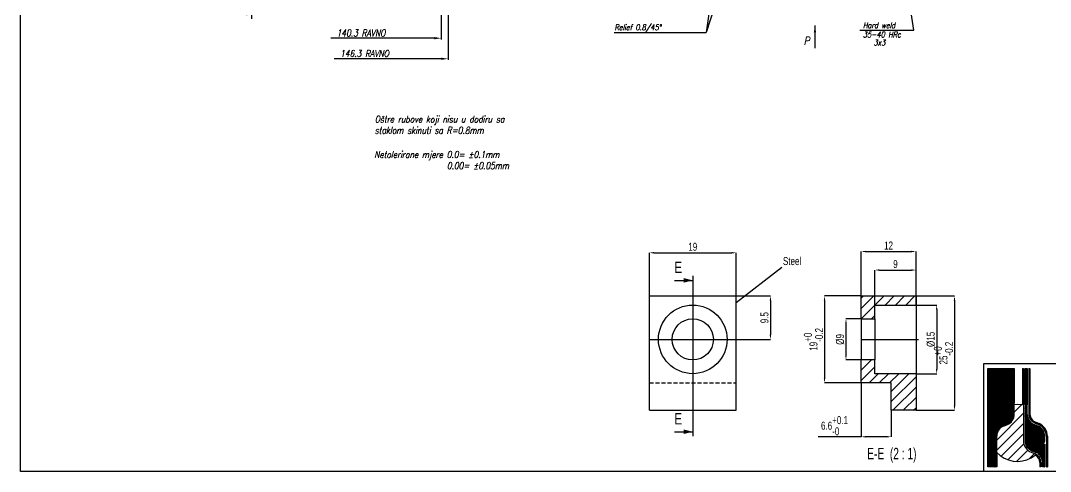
# Model space of a CAD drawing. Extents: x 5 to 829, y 5 to 582.
# Drawn here: x 5 to 455.3, y 5 to 202.1 of the extents above; entities that cross this region are included whole.
import ezdxf

# ---------------------------------------------------------------- set-up
doc = ezdxf.new("R2010")
doc.units = 0
doc.header["$LTSCALE"] = 7
doc.header["$MEASUREMENT"] = 0
doc.linetypes.add('CENTERX2', pattern=[20.319999999999997, 12.7, -2.54, 2.54, -2.54])
doc.linetypes.add('HIDDEN', pattern=[0.375, 0.25, -0.125])
doc.layers.get('DEFPOINTS').update_dxf_attribs({"linetype": 'CONTINUOUS', "lineweight": 15})
for name, color, linetype in [('CENTERLINE', 4, 'CENTERX2'), ('DIMENSIONS', 2, 'CONTINUOUS'), ('HATCH', 3, 'CONTINUOUS'), ('HIDDEN', 3, 'HIDDEN'), ('TEXT', 2, 'CONTINUOUS')]:
    doc.layers.add(name, color=color, linetype=linetype)
doc.layers.add('OUTLINE', color=7, linetype='CONTINUOUS', lineweight=25)
doc.styles.add('ITALICT', font='ITALICT.shx', dxfattribs={"width": 0.8, "height": 3})
doc.styles.add('SLDTEXTSTYLE0', font='TXT', dxfattribs={"width": 0.75})
doc.styles.add('SLDTEXTSTYLE1', font='TXT', dxfattribs={"width": 0.6666666666666666})
doc.styles.get("Standard").update_dxf_attribs({"font": 'isocp.shx', "height": 3})
doc.dimstyles.new('SLDDIMSTYLE17', dxfattribs={"dimtxt": 0.18, "dimasz": 2, "dimexe": 0, "dimexo": 0.0625, "dimgap": 0, "dimtad": 0, "dimtih": 1, "dimtoh": 1, "dimdec": 0, "dimrnd": 1e-09, "dimzin": 0, "dimdsep": 46, "dimtxsty": 'Standard', "dimsah": 1, "dimcen": 0.09, "dimadec": 0, "dimazin": 0, "dimtfac": 2, "dimtdec": 0, "dimtofl": 0, "dimtmove": 0, "dimatfit": 3, "dimfxl": 1, "dimfrac": 2, "dimtolj": 1, "dimtzin": 0, "dimarcsym": 0})
doc.dimstyles.new('SLDDIMSTYLE29', dxfattribs={"dimtxt": 3.5, "dimasz": 2, "dimexe": 0, "dimexo": 0.0625, "dimgap": 0.875, "dimtad": 1, "dimlfac": 0.5, "dimrnd": 1e-09, "dimzin": 12, "dimdsep": 46, "dimtxsty": 'SLDTEXTSTYLE0', "dimsah": 1, "dimcen": 0.09, "dimadec": 0, "dimazin": 3, "dimtfac": 1, "dimtofl": 0, "dimtmove": 0, "dimatfit": 3, "dimfxl": 1, "dimfrac": 2, "dimtolj": 1, "dimtzin": 12, "dimarcsym": 0})
doc.dimstyles.new('SLDDIMSTYLE37', dxfattribs={"dimtxt": 3.5, "dimasz": 2, "dimexe": 0, "dimexo": 0.0625, "dimgap": 0.875, "dimtad": 1, "dimlfac": 0.5, "dimrnd": 1e-09, "dimzin": 12, "dimdsep": 46, "dimtxsty": 'SLDTEXTSTYLE0', "dimsah": 1, "dimcen": 0.09, "dimadec": 0, "dimazin": 3, "dimtol": 1, "dimtm": 0.2, "dimtfac": 1, "dimtofl": 0, "dimtmove": 0, "dimatfit": 3, "dimfxl": 1, "dimfrac": 2, "dimtolj": 1, "dimarcsym": 0})
doc.dimstyles.new('SLDDIMSTYLE38', dxfattribs={"dimtxt": 3.5, "dimasz": 2, "dimexe": 0, "dimexo": 0.0625, "dimgap": 0.875, "dimtad": 1, "dimlfac": 0.5, "dimrnd": 1e-09, "dimzin": 12, "dimdsep": 46, "dimtxsty": 'SLDTEXTSTYLE0', "dimsah": 1, "dimcen": 0.09, "dimadec": 0, "dimazin": 3, "dimtol": 1, "dimtp": 0.1, "dimtfac": 1, "dimtofl": 0, "dimtmove": 0, "dimatfit": 3, "dimfxl": 1, "dimfrac": 2, "dimtolj": 1, "dimarcsym": 0})
doc.dimstyles.get("Standard").update_dxf_attribs({"dimtxt": 3, "dimasz": 3, "dimexe": 0.5, "dimexo": 0.5, "dimgap": 0.8, "dimtad": 1, "dimdsep": 46, "dimtxsty": 'ITALICT', "dimcen": 0.09, "dimazin": 2, "dimtfac": 1, "dimtmove": 0, "dimatfit": 3, "dimfxl": 1, "dimtolj": 1, "dimtzin": 0, "dimarcsym": 0})
pattern_1 = [(45, (-3, -3), (-0.280633003783411, 0.2806330037834111), [])]
pattern_2 = [(45.0000000000001, (-3, -3), (-2.245064030267292, 2.245064030267284), [])]
pattern_3 = [(45, (-3, -3), (-2.245064030267288, 2.245064030267288), [])]

# ---------------------------------------------------------------- blocks, each defined once
blk = doc.blocks.new('*D34')
at = {"layer": 'DEFPOINTS', "color": 0}
for p in [(105.9355711653045, 235.1267922195551), (118.8109051672297, 235.1267922195551), (118.8109051672297, 225.5667922195551)]:
    blk.add_point(p, dxfattribs=at)
at = {"layer": 'DIMENSIONS', "color": 0, "lineweight": -2}
for p, q in [((118.3109051672297, 235.1267922195551), (105.4355711653045, 235.1267922195551)), ((105.9355711653045, 228.5667922195551), (105.9355711653045, 232.1267922195551)), ((118.3109051672297, 225.5667922195551), (105.4355711653045, 225.5667922195551)), ((105.9355711653045, 225.5667922195551), (105.9355711653045, 202.8509150925533))]:
    blk.add_line(p, q, dxfattribs=at)
at = {"layer": 'DIMENSIONS', "color": 0}
for points in [[(106.4355711653045, 232.1267922195551), (105.4355711653045, 232.1267922195551), (105.9355711653045, 235.1267922195551)], [(105.4355711653045, 228.5667922195551), (106.4355711653045, 228.5667922195551), (105.9355711653045, 225.5667922195551)]]:
    blk.add_solid(points, dxfattribs=at)
at = {"layer": 'DIMENSIONS', "color": 0, "insert": (102.6505711653045, 211.6373793782676), "char_height": 3, "attachment_point": 5, "rotation": 90, "style": 'ITALICT'}
blk.add_mtext('\\A1;9.56{}{\\H0.71x;\\C3;\\S+0.00^ -0.03;}', dxfattribs=at)
blk = doc.blocks.new('*D54')
at = {"layer": 'DEFPOINTS', "color": 0}
for p in [(118.8109051672297, 225.5667922195551), (188.9609051672298, 228.5667922195552), (118.8109051672297, 194.4479783447487)]:
    blk.add_point(p, dxfattribs=at)
at = {"layer": 'DIMENSIONS', "color": 0, "lineweight": -2}
for p, q in [((188.9609051672298, 228.0667922195552), (188.9609051672298, 193.9479783447487)), ((185.9609051672298, 194.4479783447487), (140.6841194529441, 194.4479783447487))]:
    blk.add_line(p, q, dxfattribs=at)
at = {"layer": 'DIMENSIONS', "color": 0}
blk.add_solid([(185.9609051672298, 193.9479783447487), (185.9609051672298, 194.9479783447487), (188.9609051672298, 194.4479783447487)], dxfattribs=at)
at = {"layer": 'DIMENSIONS', "color": 0, "insert": (153.8859051672298, 196.7479783447487), "char_height": 3, "attachment_point": 5, "style": 'ITALICT'}
blk.add_mtext('\\A1;140.3 RAVNO', dxfattribs=at)
blk = doc.blocks.new('*D55')
at = {"layer": 'DEFPOINTS', "color": 0}
for p in [(191.9609051672298, 277.5167922195549), (118.8109051672297, 225.5667922195551), (118.8109051672297, 185.4479783447487)]:
    blk.add_point(p, dxfattribs=at)
at = {"layer": 'DIMENSIONS', "color": 0, "lineweight": -2}
for p, q in [((191.9609051672298, 277.0167922195549), (191.9609051672298, 184.9479783447487)), ((188.9609051672298, 185.4479783447487), (142.1841194529441, 185.4479783447487))]:
    blk.add_line(p, q, dxfattribs=at)
at = {"layer": 'DIMENSIONS', "color": 0}
blk.add_solid([(188.9609051672298, 184.9479783447487), (188.9609051672298, 185.9479783447487), (191.9609051672298, 185.4479783447487)], dxfattribs=at)
at = {"layer": 'DIMENSIONS', "color": 0, "insert": (155.3859051672298, 187.7479783447487), "char_height": 3, "attachment_point": 5, "style": 'ITALICT'}
blk.add_mtext('\\A1;146.3 RAVNO', dxfattribs=at)
blk = doc.blocks.new('*D115')
at = {"layer": 'DEFPOINTS', "color": 0}
for p in [(317.936090401827, 100.6082298665594), (279.936090401827, 81.73403569233392), (317.936090401827, 81.73403569233392)]:
    blk.add_point(p, dxfattribs=at)
at = {"layer": 'DIMENSIONS', "color": 0, "lineweight": -2}
for p, q in [((279.936090401827, 81.79653569233392), (279.936090401827, 100.6082298665594)), ((281.936090401827, 100.6082298665594), (315.936090401827, 100.6082298665594)), ((317.936090401827, 81.79653569233392), (317.936090401827, 100.6082298665594))]:
    blk.add_line(p, q, dxfattribs=at)
at = {"layer": 'DIMENSIONS', "color": 0}
for points in [[(281.936090401827, 100.9415631998928), (281.936090401827, 100.2748965332261), (279.936090401827, 100.6082298665594)], [(315.936090401827, 100.2748965332261), (315.936090401827, 100.9415631998928), (317.936090401827, 100.6082298665594)]]:
    blk.add_solid(points, dxfattribs=at)
at = {"layer": 'DIMENSIONS', "color": 0, "insert": (298.936090401827, 104.9832298665594), "char_height": 3.5, "attachment_point": 2, "style": 'SLDTEXTSTYLE0'}
blk.add_mtext('\\A1;19', dxfattribs=at)
blk = doc.blocks.new('*D116')
at = {"layer": 'DEFPOINTS', "color": 0}
for p in [(317.936090401827, 81.73403569233392), (298.936090401827, 62.73403569233391), (332.8942756228246, 62.73403569233404)]:
    blk.add_point(p, dxfattribs=at)
at = {"layer": 'DIMENSIONS', "color": 0, "lineweight": -2}
for p, q in [((317.998590401827, 81.73403569233392), (332.8942756228245, 81.73403569233398)), ((332.8942756228245, 79.73403569233398), (332.8942756228246, 64.73403569233403)), ((298.998590401827, 62.73403569233391), (332.8942756228246, 62.73403569233404))]:
    blk.add_line(p, q, dxfattribs=at)
at = {"layer": 'DIMENSIONS', "color": 0}
for points in [[(333.2276089561578, 79.73403569233398), (332.5609422894912, 79.73403569233398), (332.8942756228245, 81.73403569233398)], [(332.5609422894913, 64.73403569233403), (333.2276089561579, 64.73403569233403), (332.8942756228246, 62.73403569233404)]]:
    blk.add_solid(points, dxfattribs=at)
at = {"layer": 'DIMENSIONS', "color": 0, "insert": (328.5192756228246, 72.2340356923339), "char_height": 3.5, "attachment_point": 2, "rotation": 90.00000000000018, "style": 'SLDTEXTSTYLE0'}
blk.add_mtext('\\A1;9.5', dxfattribs=at)
blk = doc.blocks.new('*D117')
at = {"layer": 'DEFPOINTS', "color": 0}
for p in [(396.5520635534513, 77.73403569233375), (396.5520635534513, 47.73403569233377), (405.5918813745394, 47.7340356923338)]:
    blk.add_point(p, dxfattribs=at)
at = {"layer": 'DIMENSIONS', "color": 0, "lineweight": -2}
for p, q in [((396.6145635534513, 77.73403569233375), (405.5918813745392, 77.73403569233378)), ((405.5918813745392, 75.73403569233378), (405.5918813745394, 49.7340356923338)), ((396.6145635534513, 47.73403569233377), (405.5918813745394, 47.7340356923338))]:
    blk.add_line(p, q, dxfattribs=at)
at = {"layer": 'DIMENSIONS', "color": 0}
for points in [[(405.9252147078726, 75.73403569233378), (405.2585480412059, 75.73403569233378), (405.5918813745392, 77.73403569233378)], [(405.258548041206, 49.7340356923338), (405.9252147078727, 49.7340356923338), (405.5918813745394, 47.7340356923338)]]:
    blk.add_solid(points, dxfattribs=at)
at = {"layer": 'DIMENSIONS', "color": 0, "insert": (401.2168813745393, 62.73403569233376), "char_height": 3.5, "attachment_point": 2, "rotation": 90.00000000000021, "style": 'SLDTEXTSTYLE0'}
blk.add_mtext('\\A1;%%c15', dxfattribs=at)
blk = doc.blocks.new('*D118')
at = {"layer": 'DEFPOINTS', "color": 0}
for p in [(372.5520635534513, 71.73403569233378), (365.920940606352, 53.73403569233375), (372.5520635534513, 53.73403569233377)]:
    blk.add_point(p, dxfattribs=at)
at = {"layer": 'DIMENSIONS', "color": 0, "lineweight": -2}
for p, q in [((372.4895635534513, 71.73403569233378), (365.9209406063519, 71.73403569233375)), ((365.9209406063519, 69.73403569233375), (365.920940606352, 55.73403569233374)), ((372.4895635534513, 53.73403569233377), (365.920940606352, 53.73403569233374))]:
    blk.add_line(p, q, dxfattribs=at)
at = {"layer": 'DIMENSIONS', "color": 0}
for points in [[(366.2542739396852, 69.73403569233375), (365.5876072730186, 69.73403569233375), (365.9209406063519, 71.73403569233375)], [(365.5876072730186, 55.73403569233374), (366.2542739396853, 55.73403569233374), (365.920940606352, 53.73403569233374)]]:
    blk.add_solid(points, dxfattribs=at)
at = {"layer": 'DIMENSIONS', "color": 0, "insert": (361.5459406063519, 62.73403569233376), "char_height": 3.5, "attachment_point": 2, "rotation": 90.00000000000018, "style": 'SLDTEXTSTYLE0'}
blk.add_mtext('\\A1;%%c9', dxfattribs=at)
blk = doc.blocks.new('*D119')
at = {"layer": 'DEFPOINTS', "color": 0}
for p in [(396.5520635534513, 93.05859029464543), (378.5520635534513, 77.73403569233375), (396.5520635534513, 77.73403569233375)]:
    blk.add_point(p, dxfattribs=at)
at = {"layer": 'DIMENSIONS', "color": 0, "lineweight": -2}
for p, q in [((378.5520635534513, 77.79653569233375), (378.5520635534513, 93.05859029464543)), ((380.5520635534513, 93.05859029464543), (394.5520635534513, 93.05859029464543)), ((396.5520635534513, 77.79653569233375), (396.5520635534513, 93.05859029464543))]:
    blk.add_line(p, q, dxfattribs=at)
at = {"layer": 'DIMENSIONS', "color": 0}
for points in [[(380.5520635534513, 93.39192362797876), (380.5520635534513, 92.7252569613121), (378.5520635534513, 93.05859029464543)], [(394.5520635534513, 92.7252569613121), (394.5520635534513, 93.39192362797876), (396.5520635534513, 93.05859029464543)]]:
    blk.add_solid(points, dxfattribs=at)
at = {"layer": 'DIMENSIONS', "color": 0, "insert": (387.5520635534513, 97.43359029464543), "char_height": 3.5, "attachment_point": 2, "style": 'SLDTEXTSTYLE0'}
blk.add_mtext('\\A1;9', dxfattribs=at)
blk = doc.blocks.new('*D120')
at = {"layer": 'DEFPOINTS', "color": 0}
for p in [(396.5520635534513, 101.1580485703529), (372.5520635534513, 81.73403569233378), (396.5520635534513, 81.73403569233378)]:
    blk.add_point(p, dxfattribs=at)
at = {"layer": 'DIMENSIONS', "color": 0, "lineweight": -2}
for p, q in [((372.5520635534513, 81.79653569233378), (372.5520635534513, 101.1580485703529)), ((374.5520635534513, 101.1580485703529), (394.5520635534513, 101.1580485703529)), ((396.5520635534513, 81.79653569233378), (396.5520635534513, 101.1580485703529))]:
    blk.add_line(p, q, dxfattribs=at)
at = {"layer": 'DIMENSIONS', "color": 0}
for points in [[(374.5520635534513, 101.4913819036863), (374.5520635534513, 100.8247152370196), (372.5520635534513, 101.1580485703529)], [(394.5520635534513, 100.8247152370196), (394.5520635534513, 101.4913819036863), (396.5520635534513, 101.1580485703529)]]:
    blk.add_solid(points, dxfattribs=at)
at = {"layer": 'DIMENSIONS', "color": 0, "insert": (384.5520635534513, 105.5330485703529), "char_height": 3.5, "attachment_point": 2, "style": 'SLDTEXTSTYLE0'}
blk.add_mtext('\\A1;12', dxfattribs=at)
blk = doc.blocks.new('*D121')
at = {"layer": 'DEFPOINTS', "color": 0}
for p in [(396.5520635534513, 81.73403569233378), (396.5520635534513, 31.73403569233376), (413.3826332001573, 31.73403569233383)]:
    blk.add_point(p, dxfattribs=at)
at = {"layer": 'DIMENSIONS', "color": 0, "lineweight": -2}
for p, q in [((396.6145635534513, 81.73403569233378), (413.3826332001571, 81.73403569233383)), ((413.3826332001571, 79.73403569233383), (413.3826332001573, 33.73403569233382)), ((396.6145635534513, 31.73403569233376), (413.3826332001573, 31.73403569233382))]:
    blk.add_line(p, q, dxfattribs=at)
at = {"layer": 'DIMENSIONS', "color": 0}
for points in [[(413.7159665334904, 79.73403569233383), (413.0492998668238, 79.73403569233383), (413.3826332001571, 81.73403569233383)], [(413.049299866824, 33.73403569233382), (413.7159665334906, 33.73403569233382), (413.3826332001573, 31.73403569233382)]]:
    blk.add_solid(points, dxfattribs=at)
at = {"layer": 'DIMENSIONS', "color": 0, "insert": (404.3409665334906, 56.73403569233373), "char_height": 3.5, "attachment_point": 2, "rotation": 90.0000000000002, "style": 'SLDTEXTSTYLE0'}
blk.add_mtext('\\A1;25\\S+0^ -0.2;', dxfattribs=at)
blk = doc.blocks.new('*D122')
at = {"layer": 'DEFPOINTS', "color": 0}
for p in [(372.5520635534513, 81.73403569233378), (356.5520635534511, 43.73403569233371), (372.5520635534513, 43.73403569233377)]:
    blk.add_point(p, dxfattribs=at)
at = {"layer": 'DIMENSIONS', "color": 0, "lineweight": -2}
for p, q in [((372.4895635534513, 81.73403569233378), (356.552063553451, 81.73403569233372)), ((356.552063553451, 79.73403569233372), (356.5520635534511, 45.73403569233371)), ((372.4895635534513, 43.73403569233377), (356.5520635534511, 43.73403569233371))]:
    blk.add_line(p, q, dxfattribs=at)
at = {"layer": 'DIMENSIONS', "color": 0}
for points in [[(356.8853968867843, 79.73403569233372), (356.2187302201177, 79.73403569233372), (356.552063553451, 81.73403569233372)], [(356.2187302201178, 45.73403569233371), (356.8853968867844, 45.73403569233371), (356.5520635534511, 43.73403569233371)]]:
    blk.add_solid(points, dxfattribs=at)
at = {"layer": 'DIMENSIONS', "color": 0, "insert": (347.5103968867844, 62.73403569233374), "char_height": 3.5, "attachment_point": 2, "rotation": 90.00000000000018, "style": 'SLDTEXTSTYLE0'}
blk.add_mtext('\\A1;19\\S+0^ -0.2;', dxfattribs=at)
blk = doc.blocks.new('*D123')
at = {"layer": 'DEFPOINTS', "color": 0}
for p in [(372.5520635534513, 43.73403569233376), (385.7520635534511, 31.73403569233376), (372.5520635534513, 20.13745724299207)]:
    blk.add_point(p, dxfattribs=at)
at = {"layer": 'DIMENSIONS', "color": 0, "lineweight": -2}
for p, q in [((372.5520635534513, 43.67153569233376), (372.5520635534513, 20.13745724299207)), ((385.7520635534511, 31.67153569233376), (385.7520635534511, 20.13745724299207)), ((372.5520635534513, 20.13745724299207), (353.6908777333224, 20.13745724299207)), ((383.7520635534511, 20.13745724299207), (374.5520635534513, 20.13745724299207))]:
    blk.add_line(p, q, dxfattribs=at)
at = {"layer": 'DIMENSIONS', "color": 0}
for points in [[(374.5520635534513, 20.4707905763254), (374.5520635534513, 19.80412390965874), (372.5520635534513, 20.13745724299207)], [(383.7520635534511, 19.80412390965874), (383.7520635534511, 20.4707905763254), (385.7520635534511, 20.13745724299207)]]:
    blk.add_solid(points, dxfattribs=at)
at = {"layer": 'DIMENSIONS', "color": 0, "insert": (360.9096277333224, 29.17912390965873), "char_height": 3.5, "attachment_point": 2, "style": 'SLDTEXTSTYLE0'}
blk.add_mtext('\\A1;6.6\\S+0.1^ -0;', dxfattribs=at)

msp = doc.modelspace()

# ---------------------------------------------------------------- hatches: boundary and pattern name
at = {"layer": 'HATCH'}
h = msp.add_hatch(dxfattribs=at)
h.set_pattern_fill('ANSI31', color=256, style=0)
h.set_pattern_definition(pattern_3)
h.paths.add_polyline_path([(396.5520635534513, 81.73403569233378), (372.5520635534513, 81.73403569233378), (372.5520635534513, 71.73403569233378), (378.5520635534513, 71.73403569233378), (378.5520635534513, 77.73403569233375), (396.5520635534513, 77.73403569233375)], flags=0)
h = msp.add_hatch(dxfattribs=at)
h.set_pattern_fill('ANSI31', color=256, style=0)
h.set_pattern_definition(pattern_3)
h.paths.add_polyline_path([(372.5520635534513, 43.73403569233377), (385.7520635534511, 43.73403569233377), (385.7520635534511, 31.73403569233376), (396.5520635534513, 31.73403569233376), (396.5520635534513, 47.73403569233377), (378.5520635534513, 47.73403569233377), (378.5520635534513, 53.73403569233377), (372.5520635534513, 53.73403569233377)], flags=0)
h = msp.add_hatch(dxfattribs=at)
h.set_pattern_fill('ANSI31', color=256, scale=0.125, style=0)
h.set_pattern_definition(pattern_1)
edge = h.paths.add_edge_path(flags=0)
edge.add_arc((440.9000000000003, 21.811111111112), 12.89999999999979, 96.37937020844248, 180, ccw=False)
edge.add_line((439.4666666666669, 34.63123418211033), (439.4666666666669, 50.00000000000038))
edge.add_line((439.4666666666669, 50.00000000000038), (428.0000000000002, 50.00000000000038))
edge.add_line((428, 50.00000000000038), (428, 21.811111111112))
h = msp.add_hatch(dxfattribs=at)
h.set_pattern_fill('LINE', color=256, scale=1.000000000000001, angle=45.0000000000001, style=0)
h.set_pattern_definition(pattern_2)
edge = h.paths.add_edge_path(flags=0)
edge.add_line((443.0500000000002, 50.00000000000038), (443.0500000000002, 34.04586100386641))
edge.add_arc((440.9000000000003, 21.811111111112), 12.42222222222082, 80.03323369975537, 96.62580956482363)
edge.add_line((439.4666666666669, 34.15036394480541), (439.4666666666669, 29.93333333333325))
edge.add_arc((434.6888888888889, 29.93333333333325), 4.777777777777992, 292.6198649480404, 360, ccw=False)
edge.add_line((436.5264957264958, 25.52307692307663), (434.7623931623936, 24.78803418803433))
edge.add_arc((436.6000000000004, 20.37777777777771), 4.77777777777777, 112.6198649480405, 180)
edge.add_line((431.822222222223, 20.37777777777771), (431.822222222223, 13.33139675533489))
edge.add_arc((440.9000000000003, 21.811111111112), 12.42222222222082, 223.0490798002419, 308.804006026696)
edge.add_arc((447.1111111111118, 8.911111111110976), 3.583333333333258, -7.958078640513122e-13, 63.95466943930171, ccw=False)
edge.add_line((450.6944444444448, 8.911111111110976), (450.6944444444448, 7.000000000000224))
edge.add_line((450.6944444444448, 7.000000000000227), (451.1722222222222, 7.000000000000227))
edge.add_line((451.1722222222222, 7.000000000000227), (451.1722222222222, 8.91111111111098))
edge.add_arc((447.1111111111118, 8.911111111110976), 4.061111111110831, 0, 67.38013505196861)
edge.add_line((448.6730769230769, 12.65982905982911), (446.9089743589743, 13.39487179487185))
edge.add_arc((449.0222222222224, 18.46666666666651), 5.494444444444417, 179.9999999999946, 247.38013505195602, ccw=False)
edge.add_line((443.5277777777778, 18.46666666666696), (443.5277777777778, 50.00000000000038))
edge.add_line((443.5277777777778, 50.00000000000038), (443.0500000000001, 50.00000000000038))
h = msp.add_hatch(dxfattribs=at)
h.set_pattern_fill('ANSI31', color=256, scale=0.125, style=0)
h.set_pattern_definition(pattern_1)
edge = h.paths.add_edge_path(flags=0)
edge.add_arc((440.9000000000003, 21.811111111112), 12.89999999999925, 70.52877936550652, 74.97388624088018, ccw=False)
edge.add_line((445.2000000000005, 33.9733477475198), (445.2000000000005, 50.00000000000038))
edge.add_line((445.2000000000005, 50.00000000000038), (444.2444444444445, 50.00000000000038))
edge.add_line((444.2444444444445, 50.00000000000038), (444.2444444444445, 34.27003126327632))
h = msp.add_hatch(dxfattribs=at)
h.set_pattern_fill('LINE', color=256, scale=1.000000000000001, angle=45.0000000000001, style=0)
h.set_pattern_definition(pattern_2)
edge = h.paths.add_edge_path(flags=0)
edge.add_line((454.0388888888886, 7.000000000000227), (454.0388888888886, 20.37777777777772))
edge.add_arc((448.0666666666664, 20.37777777777771), 5.972222222222335, 0, 67.38013505196159)
edge.add_line((450.3636752136747, 25.89059829059849), (448.5995726495725, 26.62564102564124))
edge.add_arc((449.9777777777776, 29.93333333333325), 3.583333333332913, 180, 247.3801350519602, ccw=False)
edge.add_line((446.3944444444446, 29.93333333333325), (446.3944444444446, 50.00000000000038))
edge.add_line((446.3944444444446, 50.00000000000038), (445.9166666666663, 50.00000000000038))
edge.add_line((445.9166666666665, 50.00000000000038), (445.9166666666665, 29.93333333333325))
edge.add_arc((449.9777777777776, 29.93333333333325), 4.061111111111019, 180, 247.3801350519551)
edge.add_line((448.4158119658114, 26.18461538461557), (450.179914529914, 25.44957264957282))
edge.add_arc((448.0666666666664, 20.37777777777771), 5.494444444444536, -7.958078640513122e-13, 67.38013505196079, ccw=False)
edge.add_line((453.5611111111107, 20.37777777777771), (453.5611111111107, 7.00000000000022))
edge.add_line((453.5611111111107, 7.000000000000227), (454.0388888888885, 7.000000000000227))
h = msp.add_hatch(dxfattribs=at)
h.set_pattern_fill('ANSI31', color=256, scale=0.125, style=0)
h.set_pattern_definition(pattern_1)
edge = h.paths.add_edge_path(flags=0)
edge.add_line((439.4666666666669, 29.93333333333325), (439.4666666666669, 34.15036394480541))
edge.add_arc((440.9000000000003, 21.811111111112), 12.42222222222082, 96.62580956482363, 223.0490798002419)
edge.add_line((431.822222222223, 13.33139675533489), (431.822222222223, 20.37777777777771))
edge.add_arc((436.6000000000004, 20.37777777777771), 4.77777777777777, 112.61986494803969, 180, ccw=False)
edge.add_line((434.7623931623934, 24.78803418803433), (436.5264957264957, 25.52307692307663))
edge.add_arc((434.6888888888889, 29.93333333333325), 4.777777777777992, 292.6198649480412, 360.0000000000008)
h = msp.add_hatch(dxfattribs=at)
h.set_pattern_fill('ANSI31', color=256, scale=0.125, style=0)
h.set_pattern_definition(pattern_1)
edge = h.paths.add_edge_path(flags=0)
edge.add_line((445.2000000000005, 29.93333333333325), (445.2000000000005, 33.46536376575504))
edge.add_arc((440.9000000000003, 21.811111111112), 12.42222222222142, 69.74775325781039, 74.38150172435162)
edge.add_line((444.2444444444445, 33.77465140219115), (444.2444444444445, 18.46666666666696))
edge.add_arc((449.0222222222224, 18.46666666666651), 4.777777777777787, 179.9999999999947, 247.3801350519589)
edge.add_line((447.1846153846154, 14.05641025641034), (448.9487179487185, 13.32136752136759))
edge.add_arc((447.1111111111118, 8.911111111110976), 4.777777777778035, 58.20753195096893, 67.38013505195943, ccw=False)
edge.add_arc((440.9000000000003, 21.811111111112), 12.42222222222245, 314.6385798455303, 344.0576313943708)
edge.add_line((452.8444444444449, 18.39909530636341), (452.8444444444449, 20.37777777777771))
edge.add_arc((448.0666666666664, 20.37777777777771), 4.777777777778299, 0, 67.38013505195454)
edge.add_line((449.9042735042738, 24.78803418803433), (448.1401709401711, 25.52307692307663))
edge.add_arc((449.9777777777776, 29.93333333333325), 4.777777777777462, 180, 247.3801350519646, ccw=False)
h = msp.add_hatch(dxfattribs=at)
h.set_pattern_fill('ANSI31', color=256, scale=0.125, style=0)
h.set_pattern_definition(pattern_1)
edge = h.paths.add_edge_path(flags=0)
edge.add_arc((440.9000000000003, 21.811111111112), 12.89999999999979, 180, 225.2750868450694, ccw=False)
edge.add_line((428, 21.811111111112), (428, 7.000000000000224))
edge.add_line((428, 7.000000000000227), (431.8222222222228, 7.000000000000227))
edge.add_line((431.822222222223, 7.000000000000227), (431.822222222223, 12.64574419989162))
h = msp.add_hatch(dxfattribs=at)
h.set_pattern_fill('ANSI31', color=256, scale=0.125, style=0)
h.set_pattern_definition(pattern_1)
edge = h.paths.add_edge_path(flags=0)
edge.add_arc((440.9000000000003, 21.811111111112), 12.90000000000028, 315.0375474160753, 337.8083934337228, ccw=False)
edge.add_arc((447.1111111111118, 8.911111111110976), 4.777777777777471, -7.958078640513122e-13, 52.37874481333148, ccw=False)
edge.add_line((451.8888888888887, 8.911111111110976), (451.8888888888887, 7.000000000000224))
edge.add_line((451.8888888888887, 7.000000000000227), (452.8444444444447, 7.000000000000227))
edge.add_line((452.8444444444449, 7.000000000000227), (452.8444444444449, 16.93871468701114))

# ---------------------------------------------------------------- linework, layer by layer
at = {"layer": 'CENTERLINE'}
for p, q in [((298.936090401827, 90.54653557496957), (298.936090401827, 20.33894943226251)), ((279.936090401827, 62.7340356923339), (317.936090401827, 62.7340356923339)), ((372.552063553451, 62.73403569233376), (397.6732645615893, 62.73403569233376))]:
    msp.add_line(p, q, dxfattribs=at)
at = {"layer": 'CENTERLINE', "linetype": 'Continuous'}
for p, q in [((290.936090401827, 88.54653557496957), (298.936090401827, 88.54653557496957)), ((290.936090401827, 22.33894943226251), (298.936090401827, 22.33894943226251))]:
    msp.add_line(p, q, dxfattribs=at)
at = {"layer": 'CENTERLINE'}
for points in [[(298.936090401827, 88.54653557496957), (294.936090401827, 89.54653557496957), (294.936090401827, 87.54653557496957)], [(298.936090401827, 22.33894943226251), (294.936090401827, 23.33894943226251), (294.936090401827, 21.33894943226251)]]:
    msp.add_solid(points, dxfattribs=at)
at = {"layer": 'HIDDEN'}
msp.add_line((279.936090401827, 43.73403569233392), (317.936090401827, 43.73403569233392), dxfattribs=at)
at = {"layer": 'OUTLINE'}
for p, q in [((5, 5), (5, 582)), ((279.936090401827, 31.73403569233392), (279.936090401827, 81.73403569233392)), ((279.936090401827, 81.73403569233392), (317.936090401827, 81.73403569233392)), ((317.936090401827, 31.73403569233392), (317.936090401827, 81.73403569233392)), ((372.5520635534513, 81.73403569233378), (396.5520635534513, 81.73403569233378)), ((372.5520635534513, 71.73403569233378), (372.5520635534513, 81.73403569233378)), ((396.5520635534513, 81.73403569233378), (396.5520635534513, 77.73403569233375)), ((378.5520635534513, 77.73403569233378), (396.5520635534513, 77.73403569233375)), ((378.5520635534513, 71.73403569233378), (378.5520635534513, 77.73403569233378)), ((396.5520635534513, 77.73403569233375), (396.5520635534513, 47.73403569233377)), ((372.5520635534513, 71.73403569233378), (378.5520635534513, 71.73403569233378)), ((372.5520635534513, 71.73403569233378), (372.5520635534513, 53.73403569233377)), ((378.5520635534513, 71.73403569233378), (378.5520635534513, 53.73403569233377)), ((378.5520635534513, 53.73403569233377), (372.5520635534513, 53.73403569233377)), ((372.5520635534513, 43.73403569233377), (372.5520635534513, 53.73403569233377)), ((378.5520635534513, 47.73403569233377), (378.5520635534513, 53.73403569233377)), ((829.0000000000005, 52.00000000000015), (426.0000000000005, 52.00000000000015)), ((426.0000000000005, 52.00000000000015), (426.0000000000005, 5)), ((428, 50.00000000000038), (439.4666666666669, 50.00000000000038)), ((428, 7.000000000000227), (428, 50.00000000000038)), ((439.4666666666669, 50.00000000000038), (439.4666666666669, 34.63123418211033)), ((443.0500000000002, 50.00000000000038), (443.5277777777778, 50.00000000000038)), ((443.0500000000002, 50.00000000000038), (443.0500000000002, 34.04586100386641)), ((443.5277777777778, 50.00000000000038), (443.5277777777778, 18.46666666666696)), ((444.2444444444445, 50.00000000000038), (445.2000000000005, 50.00000000000038)), ((444.2444444444445, 34.27003126327632), (444.2444444444445, 50.00000000000038)), ((445.2000000000005, 50.00000000000038), (445.2000000000005, 33.9733477475198)), ((445.9166666666665, 50.00000000000038), (446.3944444444446, 50.00000000000038)), ((445.9166666666665, 50.00000000000038), (445.9166666666665, 29.93333333333325)), ((446.3944444444446, 50.00000000000038), (446.3944444444446, 29.93333333333325)), ((396.5520635534513, 47.73403569233377), (378.5520635534513, 47.73403569233377)), ((396.5520635534513, 47.73403569233377), (396.5520635534513, 31.73403569233376)), ((385.7520635534511, 43.73403569233377), (372.5520635534513, 43.73403569233377)), ((385.7520635534511, 31.73403569233376), (385.7520635534511, 43.73403569233377)), ((279.936090401827, 31.73403569233392), (317.936090401827, 31.73403569233392)), ((396.5520635534513, 31.73403569233376), (385.7520635534511, 31.73403569233376)), ((439.4666666666669, 29.93333333333325), (439.4666666666669, 34.15036394480541)), ((444.2444444444445, 33.77465140219115), (444.2444444444445, 18.46666666666696)), ((445.2000000000005, 29.93333333333325), (445.2000000000005, 33.46536376575504)), ((434.7623931623934, 24.78803418803432), (436.5264957264958, 25.52307692307664)), ((449.9042735042738, 24.78803418803432), (448.1401709401712, 25.52307692307664)), ((448.4158119658114, 26.18461538461558), (450.1799145299142, 25.44957264957281)), ((448.5995726495726, 26.62564102564124), (450.3636752136747, 25.89059829059848)), ((431.822222222223, 13.33139675533489), (431.822222222223, 20.37777777777771)), ((452.8444444444449, 18.39909530636341), (452.8444444444449, 20.37777777777771)), ((453.5611111111107, 20.37777777777771), (453.5611111111107, 7.000000000000227)), ((454.0388888888886, 20.37777777777771), (454.0388888888886, 7.000000000000227)), ((447.1846153846154, 14.05641025641035), (448.9487179487185, 13.32136752136758)), ((452.8444444444449, 16.93871468701113), (452.8444444444449, 7.000000000000227)), ((431.822222222223, 12.64574419989161), (431.822222222223, 7.000000000000227)), ((446.9089743589743, 13.39487179487186), (448.6730769230769, 12.65982905982909)), ((829.0000000000005, 5), (5, 5)), ((431.822222222223, 7.000000000000227), (428, 7.000000000000227)), ((450.6944444444448, 8.911111111110976), (450.6944444444448, 7.000000000000227)), ((451.1722222222222, 7.000000000000227), (450.6944444444448, 7.000000000000227)), ((451.1722222222222, 8.911111111110976), (451.1722222222222, 7.000000000000227)), ((451.8888888888887, 7.000000000000227), (451.8888888888887, 8.911111111110976)), ((452.8444444444449, 7.000000000000227), (451.8888888888887, 7.000000000000227)), ((453.5611111111107, 7.000000000000227), (454.0388888888886, 7.000000000000227))]:
    msp.add_line(p, q, dxfattribs=at)
for radius in [15, 9]:
    msp.add_circle((298.936090401827, 62.73403569233391), radius, dxfattribs=at)
for centre, radius, start, end in [((440.9000000000003, 21.811111111112), 12.90000000000005, 96.37937020844406, 225.2750868450696), ((440.9000000000003, 21.811111111112), 12.4222222222215, 80.03323369975537, 308.8040060266955), ((440.9000000000003, 21.811111111112), 12.8999999999993, 70.52877936550735, 74.9738862408808), ((440.9000000000003, 21.811111111112), 12.42222222222159, 69.74775325781039, 74.38150172435176), ((434.6888888888889, 29.93333333333325), 4.777777777777999, 292.6198649480405, 0), ((449.9777777777776, 29.93333333333325), 4.777777777777819, 180, 247.3801350519645), ((449.9777777777776, 29.93333333333325), 4.061111111111074, 180, 247.3801350519523), ((449.9777777777776, 29.93333333333325), 3.583333333332998, 180, 247.3801350519582), ((436.6000000000004, 20.37777777777771), 4.777777777777994, 112.6198649480405, 180), ((448.0666666666664, 20.37777777777771), 4.777777777778454, 0, 67.38013505195586), ((448.0666666666664, 20.37777777777771), 5.494444444444611, 0, 67.38013505196093), ((448.0666666666664, 20.37777777777771), 5.972222222222405, 0, 67.38013505196268), ((449.0222222222224, 18.46666666666651), 5.494444444444468, 179.9999999999953, 247.3801350519577), ((449.0222222222224, 18.46666666666651), 4.777777777777942, 179.9999999999947, 247.3801350519592), ((440.9000000000003, 21.811111111112), 12.42222222222247, 314.6385798455301, 344.0576313943704), ((440.9000000000003, 21.811111111112), 12.90000000000048, 315.0375474160776, 337.8083934337236), ((447.1111111111118, 8.911111111110976), 4.061111111111028, 0, 67.38013505196939), ((447.1111111111118, 8.911111111110976), 3.583333333333258, 0, 63.95466943930357), ((447.1111111111118, 8.911111111110976), 4.777777777778061, 58.20753195097314, 67.38013505195983), ((447.1111111111118, 8.911111111110976), 4.777777777777834, 0, 52.37874481333397)]:
    msp.add_arc(centre, radius, start, end, dxfattribs=at)
at = {"layer": 'TEXT'}
for p, q in [((395.6467870849367, 197.9582764617052), (387.0172795125029, 255.2078174490939)), ((264.6268781928557, 196.8668709716872), (304.8259031519531, 196.8668709716872)), ((371.926026291145, 197.9582764617052), (395.6467870849367, 197.9582764617052))]:
    msp.add_line(p, q, dxfattribs=at)

# ---------------------------------------------------------------- texts
at = {"layer": 'CENTERLINE', "char_height": 5, "attachment_point": 1, "style": 'SLDTEXTSTYLE0'}
for insert in [(290.936090401827, 96.72539595232806), (290.936090401827, 30.517809809621)]:
    msp.add_mtext('E', dxfattribs=dict(at, insert=insert))
at = {"layer": 'DIMENSIONS', "style": 'ITALICT', "width": 0.8}
msp.add_text('P', height=3.5, dxfattribs=at).set_placement((347.471065635511, 191.6050558377391))
at = {"layer": 'OUTLINE', "style": 'ITALICT', "width": 0.8000000000000002}
for s, p in [('Oštre rubove koji nisu u dodiru sa', (159.8598762513252, 157.5286444961172)), ('staklom skinuti sa R=0.8mm', (159.8598762513252, 152.6715016389743)), ('Netolerirane mjere 0.0= %%P0.1mm', (159.6590220266944, 142.0687462743824)), ('                0.00= %%P0.05mm', (162.7876847640364, 137.2116034172395))]:
    msp.add_text(s, height=3, dxfattribs=at).set_placement(p)
at = {"layer": 'TEXT', "style": 'ITALICT', "width": 0.8}
for s, p in [('Relief 0.8/45%%d', (264.7531469897781, 197.9636110071176)), ('Hard weld', (373.3493521300595, 198.8440514693098)), ('35-40 HRc', (373.3493521300595, 194.7964324216908)), ('3x3', (377.9654349988452, 191.2687797219579))]:
    msp.add_text(s, height=2.5, dxfattribs=at).set_placement(p)
at = {"layer": 'TEXT'}
for s, insert, char_height, attachment_point, style in [('Steel', (338.3544910291107, 98.7295908977691), 3.5, 1, 'SLDTEXTSTYLE0'), ('E-E  (2 : 1)', (385.9813820026197, 15.30152206301189), 5, 2, 'SLDTEXTSTYLE1')]:
    msp.add_mtext(s, dxfattribs=dict(at, insert=insert, char_height=char_height, attachment_point=attachment_point, style=style))

# ---------------------------------------------------------------- dimensions: what is measured, and where the dimension line sits
at = {"layer": 'DIMENSIONS'}
for base, p1, picture, middle in [((118.8109051672297, 185.4479783447487), (191.9609051672298, 277.5167922195549), '*D55', (155.3859051672298, 185.4479783447487)), ((118.8109051672297, 194.4479783447487), (188.9609051672298, 228.5667922195552), '*D54', (153.8859051672298, 194.4479783447487))]:
    dim = msp.add_linear_dim(base=base, p1=p1, p2=(118.8109051672297, 225.5667922195551), text='<> RAVNO', dimstyle='Standard', override={"dimlfac": 2, "dimse2": 1, "dimsd2": 1, "dimtmove": 0}, dxfattribs=at)
    dim.commit()
    dim.dimension.update_dxf_attribs({"geometry": picture, "text_midpoint": middle, "dimtype": 160})
dim = msp.add_linear_dim(base=(105.9355711653045, 235.1267922195551), p1=(118.8109051672297, 225.5667922195551), p2=(118.8109051672297, 235.1267922195551), angle=90, text='<>{}{\\H0.71x;\\C3;\\S+0.00^ -0.03;}', dimstyle='Standard', override={"dimtp": 0, "dimtm": 0.03, "dimtdec": 2, "dimtzin": 0}, dxfattribs=at)
dim.commit()
dim.dimension.update_dxf_attribs({"geometry": '*D34', "text_midpoint": (105.9355711653045, 211.6373793782676), "dimtype": 160})
for base, p1, p2, dimstyle, picture, middle in [((317.936090401827, 100.6082298665594), (279.936090401827, 81.73403569233392), (317.936090401827, 81.73403569233392), 'SLDDIMSTYLE29', '*D115', (298.936090401827, 100.6082298665594)), ((396.5520635534513, 101.1580485703529), (372.5520635534513, 81.73403569233378), (396.5520635534513, 81.73403569233378), 'SLDDIMSTYLE29', '*D120', (384.5520635534513, 101.1580485703529)), ((396.5520635534513, 93.05859029464543), (378.5520635534513, 77.73403569233375), (396.5520635534513, 77.73403569233375), 'SLDDIMSTYLE29', '*D119', (387.5520635534513, 93.05859029464543)), ((372.5520635534513, 20.13745724299207), (385.7520635534511, 31.73403569233376), (372.5520635534513, 43.73403569233376), 'SLDDIMSTYLE38', '*D123', (360.9096277333224, 20.13745724299207))]:
    dim = msp.add_linear_dim(base=base, p1=p1, p2=p2, dimstyle=dimstyle, dxfattribs=at)
    dim.commit()
    dim.dimension.update_dxf_attribs({"geometry": picture, "text_midpoint": middle, "dimtype": 160})
for base, p1, p2, dimstyle, picture, middle in [((332.8942756228246, 62.73403569233404), (317.936090401827, 81.73403569233392), (298.936090401827, 62.73403569233391), 'SLDDIMSTYLE29', '*D116', (332.8942756228246, 72.23403569233392)), ((356.5520635534511, 43.73403569233371), (372.5520635534513, 81.73403569233378), (372.5520635534513, 43.73403569233377), 'SLDDIMSTYLE37', '*D122', (356.552063553451, 62.73403569233377)), ((413.3826332001573, 31.73403569233382), (396.5520635534513, 81.73403569233378), (396.5520635534513, 31.73403569233376), 'SLDDIMSTYLE37', '*D121', (413.3826332001572, 56.73403569233376))]:
    dim = msp.add_linear_dim(base=base, p1=p1, p2=p2, angle=90.0000000000002, dimstyle=dimstyle, dxfattribs=at)
    dim.commit()
    dim.dimension.update_dxf_attribs({"geometry": picture, "text_midpoint": middle, "dimtype": 160})
for base, p1, p2, picture, middle in [((405.5918813745394, 47.7340356923338), (396.5520635534513, 77.73403569233375), (396.5520635534513, 47.73403569233377), '*D117', (405.5918813745393, 62.73403569233377)), ((365.920940606352, 53.73403569233374), (372.5520635534513, 71.73403569233378), (372.5520635534513, 53.73403569233377), '*D118', (365.9209406063519, 62.73403569233377))]:
    dim = msp.add_linear_dim(base=base, p1=p1, p2=p2, angle=90.0000000000002, text='%%c<>', dimstyle='SLDDIMSTYLE29', dxfattribs=at)
    dim.commit()
    dim.dimension.update_dxf_attribs({"geometry": picture, "text_midpoint": middle, "dimtype": 160})

# ---------------------------------------------------------------- leaders
msp.add_leader([(352.3410952232819, 200.0364826605442), (352.3410952232819, 190.0364826605442)], dimstyle='Standard', override={"dimgap": 0.7, "dimtad": 0}, dxfattribs=at)
at = {"layer": 'TEXT'}
for points in [[(310.5726103307761, 237.0261653883951), (304.8259031519531, 196.8668709716872)], [(315.7910952232819, 231.2053000598873), (304.8259031519531, 196.8668709716872)]]:
    msp.add_leader(points, dimstyle='Standard', override={"dimgap": 0.7, "dimtad": 0}, dxfattribs=at)
msp.add_leader([(317.936090401827, 78.89610704786651), (337.8379073756432, 94.25557461406527)], dimstyle='SLDDIMSTYLE17', dxfattribs=at)

doc.saveas('drawing.dxf')
